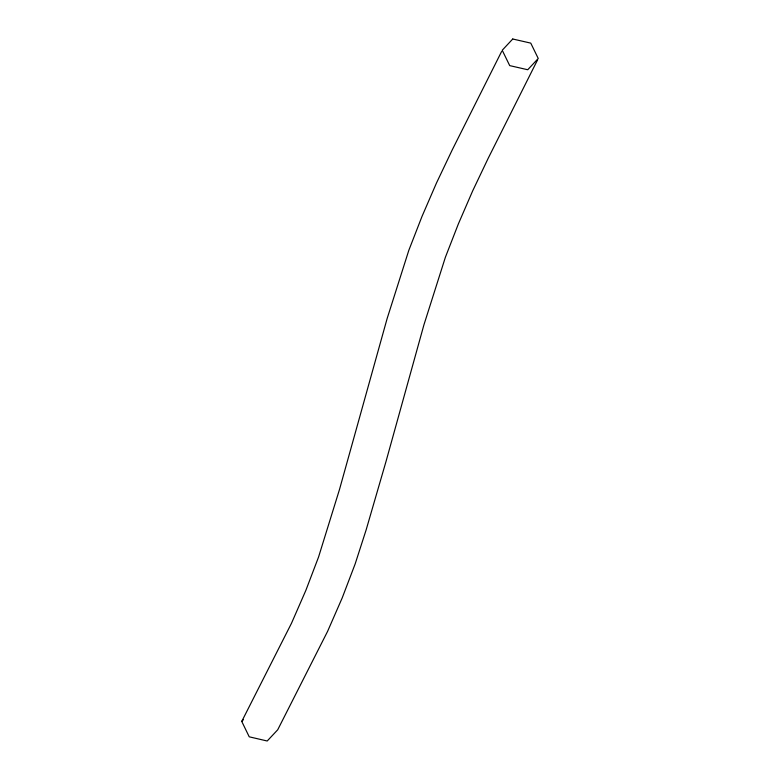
<?xml version="1.0" encoding="UTF-8"?>
<svg xmlns="http://www.w3.org/2000/svg" width="780" height="780" viewBox="0 0 780 780"><rect width="100%" height="100%" fill="white"/><g stroke="black" fill="none" stroke-linecap="round" stroke-linejoin="round"><path stroke-width="1.17" d="M501.599 51.529L452.244 149.877L436.469 183.027L421.98 216.489L408.827 250.292L387.143 318.523L339.514 489.421L318.542 557.086L305.857 590.372L291.476 623.298L241.751 721.422L249.23 736.817L267.209 741L277.719 729.778L327.59 631.361L342.235 597.841L355.144 563.969L366.161 529.825L386.022 461.438L423.93 324.831L445.39 257.254L458.338 223.987L472.641 190.954L488.251 158.174L537.625 59.777M241.751 721.422L243.37 719.696M512.743 39L502.223 50.252L509.71 65.617L527.728 69.742L538.249 58.49L530.761 43.124L512.743 39"/></g></svg>
